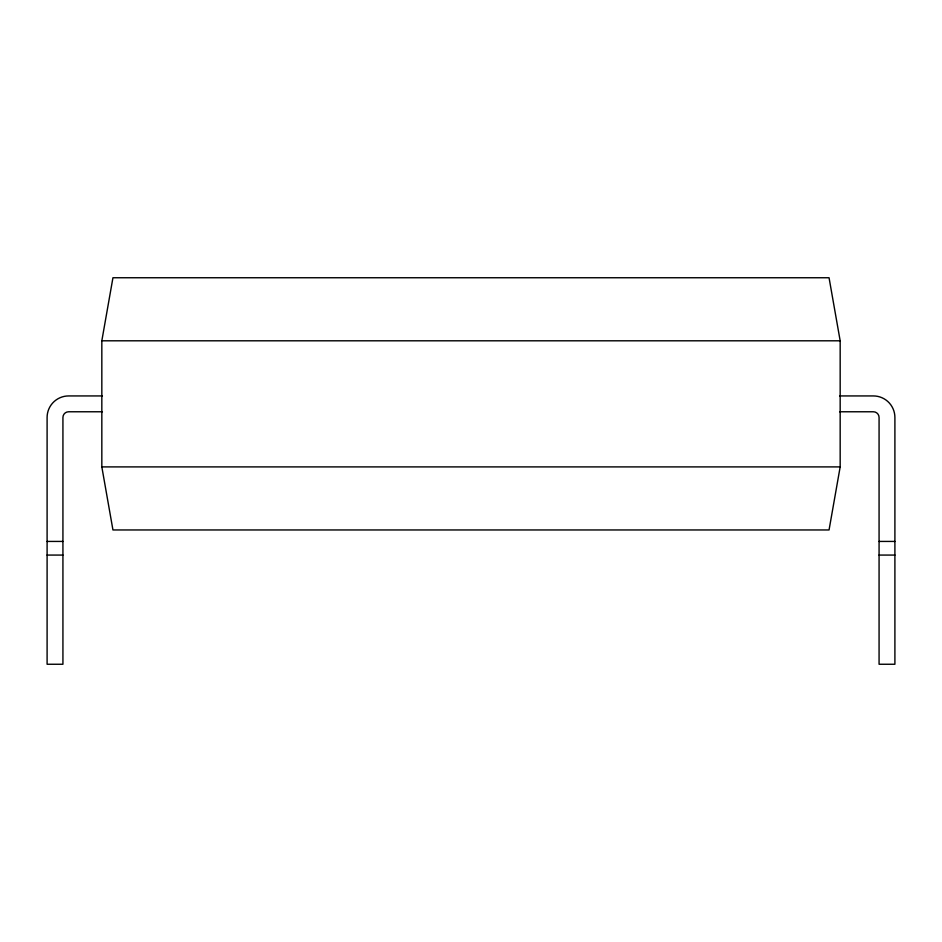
<?xml version="1.0" encoding="UTF-8"?>
<svg xmlns="http://www.w3.org/2000/svg" width="942" height="942" viewBox="0 0 942 942"><rect width="100%" height="100%" fill="white"/><g stroke="black" fill="none" stroke-linecap="round" stroke-linejoin="round"><path stroke-width="1.41" d="M101.83 340.804L112.946 277.749L829.054 277.749L840.17 340.804L840.17 466.902L829.054 529.957L112.946 529.957L101.83 466.902L101.83 340.804L840.17 340.804M102.407 395.934L68.636 395.934A21.536 21.536 0 0 0 47.1 417.471L47.1 664.251L62.926 664.251L62.926 417.471A5.699 5.699 0 0 1 68.636 411.772L102.407 411.772M839.593 395.934L873.364 395.934A21.536 21.536 0 0 1 894.9 417.471L894.9 664.251L879.074 664.251L879.074 417.471A5.699 5.699 0 0 0 873.364 411.772L839.593 411.772M101.83 466.902L840.17 466.902M47.1 541.426L62.926 541.426M879.074 541.426L894.9 541.426M47.1 555.073L62.926 555.073M879.074 555.073L894.9 555.073"/></g></svg>
